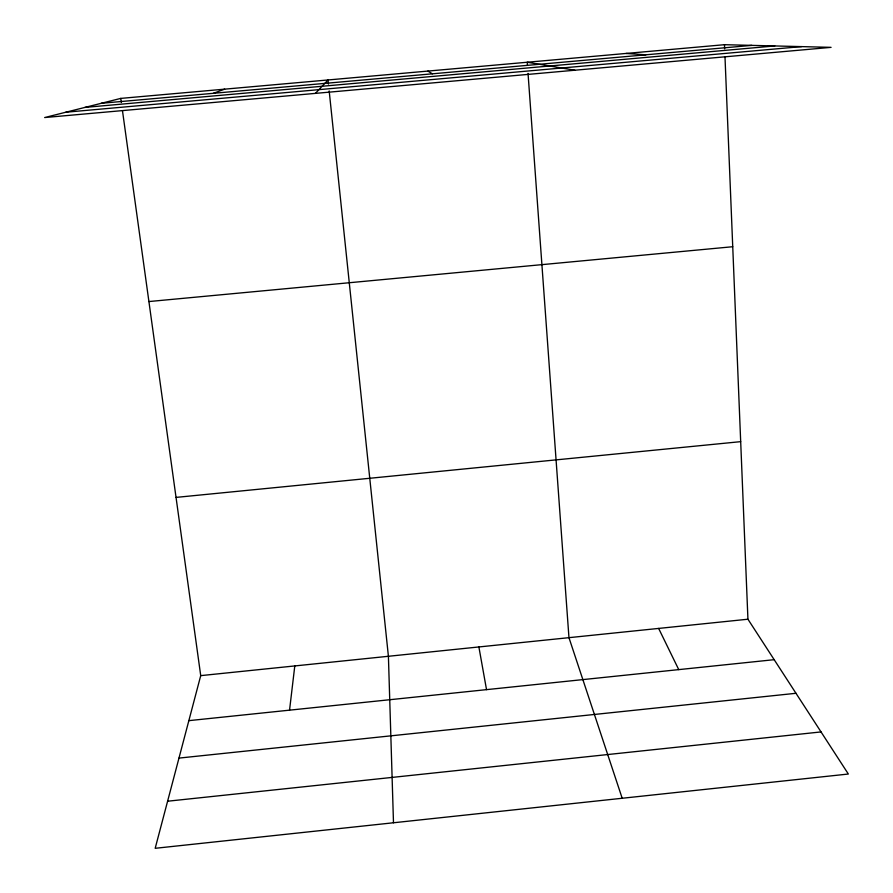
<?xml version="1.0" encoding="UTF-8"?>
<svg xmlns="http://www.w3.org/2000/svg" width="893" height="893" viewBox="0 0 893 893"><rect width="100%" height="100%" fill="white"/><g stroke="black" fill="none" stroke-linecap="round" stroke-linejoin="round"><path stroke-width="1.34" d="M289.544 710.158L294.79 665.932M122.486 110.788L200.724 675.633L155.181 848.305L848.35 774.03L747.932 619.217L725.004 57.185M315.43 93.374L328.032 79.957L328.468 84.087M213.371 93.318L224.668 89.155M120.778 98.397L44.65 117.552L831.082 47.351L724.491 44.695L120.778 98.397L121.348 102.528M178.98 758.101L795.976 693.292M167.605 801.222L821.035 731.925M200.724 675.633L747.932 619.217M188.858 720.651L774.175 659.681M176.044 497.401L740.688 441.655M148.919 301.555L732.729 246.725M101.333 103.287L751.794 45.376M84.947 107.406L774.767 45.945M65.836 112.217L801.523 46.615M626.093 53.446L645.885 54.808M574.88 70.223L527.216 62.242L527.417 65.022M427.87 71.083L432.391 73.818M658.643 628.426L678.747 669.627M622.187 798.264L568.964 637.669L528.031 73.36M478.882 646.956L486.529 689.642M329.182 90.952L388.41 656.288L393.489 822.766M724.491 44.695L724.658 48.858"/></g></svg>
